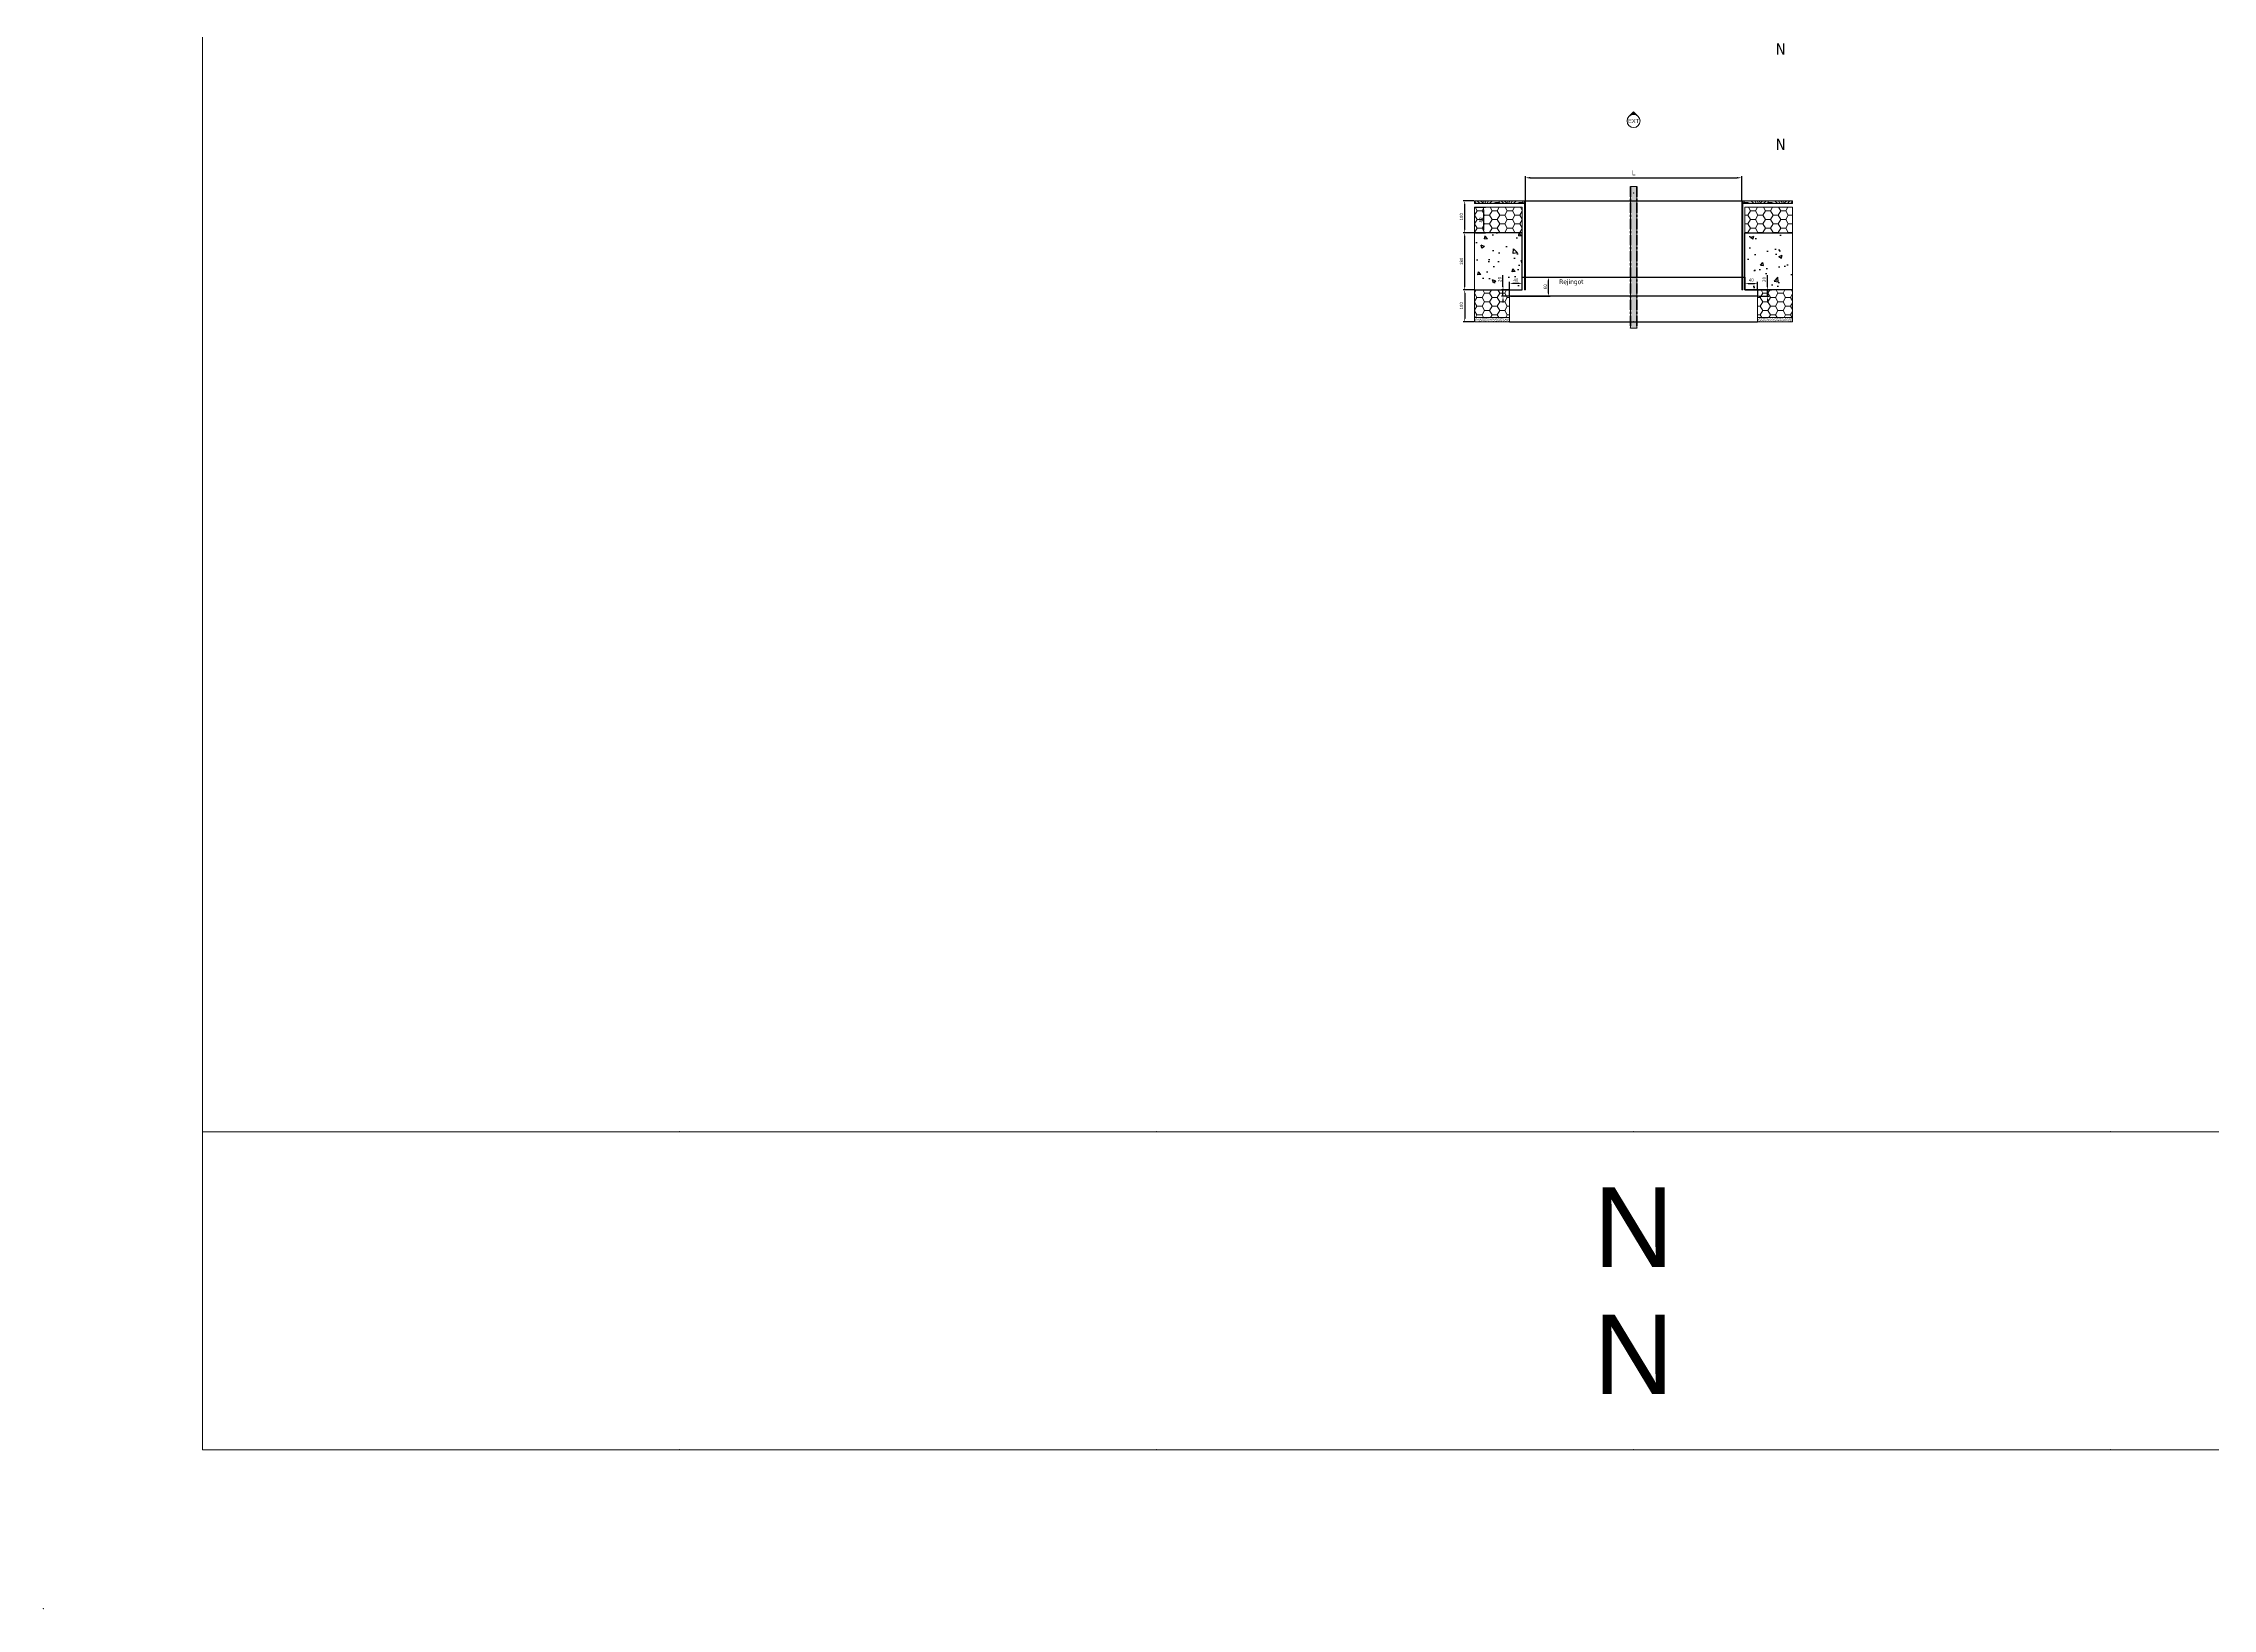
# Model space of a CAD drawing. Header units: millimetres. Extents: x -20000 to 230000, y -17405 to 24510.
# Drawn here: x 130000 to 136821, y 0 to 4924 of the extents above; entities that cross this region are included whole.
import ezdxf
from ezdxf.enums import TextEntityAlignment as Align

# ---------------------------------------------------------------- set-up
doc = ezdxf.new("R2010")
doc.units = ezdxf.units.MM
doc.header["$PDMODE"] = 35
doc.header["$PDSIZE"] = 0.5
doc.linetypes.add('AXES', pattern=[50.800000000000004, 31.75, -6.35, 6.35, -6.35])
doc.layers.get('0').update_dxf_attribs({"lineweight": 13})
doc.layers.get('Defpoints').update_dxf_attribs({"true_color": 0xc2a584})
for name, color, linetype, lineweight in [('0 - 1 (validé)', 3, 'Continuous', 13), ('1 - Aluminium', 150, 'Continuous', 13), ('1 - Axe', 1, 'AXES', 0), ('1 - BETON', 251, 'Continuous', 25), ('1 - Bois', 44, 'Continuous', 13), ('1 - Cotation', 32, 'Continuous', 13), ('1 - Isolant', 132, 'Continuous', 13), ('1 - Platre', 252, 'Continuous', 13), ('1 - Texte', 7, 'Continuous', 13)]:
    doc.layers.add(name, color=color, linetype=linetype, lineweight=lineweight)
for name, color, linetype, lineweight, plot in [('0 - Invisible', 43, 'Continuous', 0, False), ('0 - Trame', 1, 'Continuous', 0, False), ('Non visible', 163, 'Continuous', 25, False)]:
    doc.layers.add(name, color=color, linetype=linetype, lineweight=lineweight, plot=plot)
doc.layers.add('1 - Cache', color=7, linetype='Continuous', lineweight=0, true_color=0xffffff)
doc.styles.get("Standard").update_dxf_attribs({"font": 'ARIALUNI.TTF'})
doc.styles.add('Texte Poralu', font='tahomabd.ttf')
doc.dimstyles.new('100 - 1000', dxfattribs={"dimtxt": 15, "dimasz": 15, "dimexe": 5, "dimexo": 2.5, "dimgap": 8, "dimtad": 1, "dimdec": 1, "dimtxsty": 'Texte Poralu', "dimcen": 10, "dimazin": 0, "dimtfac": 1, "dimtdec": 1, "dimtmove": 0, "dimatfit": 3, "dimfxl": 1, "dimarcsym": 0})
doc.dimstyles.new('30 - 1000', dxfattribs={"dimtxt": 10, "dimasz": 10, "dimexe": 5, "dimexo": 2.5, "dimgap": 5, "dimtad": 1, "dimdec": 1, "dimtxsty": 'Texte Poralu', "dimcen": 5, "dimazin": 0, "dimtfac": 1, "dimtdec": 1, "dimtmove": 0, "dimatfit": 3, "dimfxl": 1, "dimarcsym": 0})

# ---------------------------------------------------------------- blocks, each defined once
blk = doc.blocks.new('Cadre Coupe_Elev')
for p in [(2000, 1500), (3500, 1500), (5000, 1500), (6500, 1500), (2000, 500), (3500, 500), (5000, 500), (6500, 500)]:
    blk.add_point(p)
at = {"layer": '0 - Trame'}
for points in [[(500, 500), (9500, 500), (9500, 9500), (500, 9500)], [(500, 1500), (9500, 1500), (9500, 500), (500, 500)]]:
    blk.add_lwpolyline(points, close=True, dxfattribs=at)
for p in [(0, 10000), (10000, 10000), (0, 0), (10000, 0)]:
    blk.add_point(p, dxfattribs=at)
at = {"layer": 'Defpoints'}
for p in [(4999.999999999971, 3733.496620553549), (5000, 1200), (5000, 1000), (5000, 800)]:
    blk.add_point(p, dxfattribs=at)
at = {"color": 7}
blk.add_attdef('REPERE_1', text='', height=300, dxfattribs=at).set_placement((1000, 9000), align=Align.MIDDLE_CENTER)
at = {"layer": '1 - Texte', "color": 7}
for tag, p in [('DEFINITION1', (5000, 1200)), ('DEFINITION2', (5000, 800))]:
    blk.add_attdef(tag, text='', height=250, dxfattribs=at).set_placement(p, align=Align.MIDDLE_CENTER)
at = {"layer": 'Non visible', "style": 'Texte Poralu'}
for p in [(5447.11721373623, 4905.799125232807), (5447.11721373623, 4605.799125232807)]:
    blk.add_attdef('REPERE_2', text='', height=35, dxfattribs=at).set_placement(p, align=Align.MIDDLE_LEFT)
blk = doc.blocks.new('*U841')
at = {"layer": '1 - Isolant'}
h = blk.add_hatch(dxfattribs=at)
h.set_pattern_fill('HONEY', color=256, scale=5, style=0)
h.set_pattern_definition([(0, (110.0000906813123, 79.99999999999812), (23.8125, 13.748153225), [15.875, -31.75]), (120, (110.0000906813123, 79.99999999999812), (-23.81249994797095, 13.74815331511695), [15.87499999999995, -31.7499999999999]), (59.99999999999999, (110.0000906813123, 79.99999999999812), (5.202904551637744e-08, 27.49630654011694), [-31.75, 15.875])])
h.paths.add_polyline_path([(-149.9999933903616, 0), (0, -9.094947017729282e-13), (-8.952838470577262e-13, 79.99999999999818), (-149.9999933903625, 79.99999999999906)])
at = {"layer": '0 - Invisible'}
blk.add_lwpolyline([(-149.9999933903625, 79.99999999999906), (-149.9999933903616, 0)], dxfattribs=at)
at = {"layer": '1 - Isolant'}
blk.add_lwpolyline([(-149.9999933903616, 0), (0, 0), (0, 0), (0, -9.094947017729282e-13), (-8.952838470577262e-13, 79.99999999999818), (-149.9999933903625, 79.99999999999906)], dxfattribs=at)
blk = doc.blocks.new('*U1439')
at = {"layer": '1 - Isolant'}
h = blk.add_hatch(dxfattribs=at)
h.set_pattern_fill('HONEY', color=256, scale=5)
h.set_pattern_definition([(0, (204.9998914205589, -1.4210854715202e-14), (23.8125, 13.748153225), [15.875, -31.75]), (120, (204.9998914205589, -1.4210854715202e-14), (-23.81249994797095, 13.74815331511695), [15.87499999999996, -31.74999999999992]), (59.99999999999999, (204.9998914205589, -1.4210854715202e-14), (5.202904551637744e-08, 27.49630654011694), [-31.75, 15.875])])
h.paths.add_polyline_path([(-149.9999999999709, -87.00000000000001), (-149.9999999999709, 0), (-40.00007220401311, 0), (-40.00007220401311, -87.00000000000001)])
at = {"layer": '1 - Platre'}
h = blk.add_hatch(dxfattribs=at)
h.set_pattern_fill('AR-SAND', color=256, scale=0.1)
h.set_pattern_definition([(37.50000000000001, (204.9998914205589, -1.4210854715202e-14), (-0.1600031295984046, 4.894132373293424), [0, -3.860800000000001, 0, -4.318000000000001, 0, -4.1275]), (7.499999999999999, (204.9998914205589, -1.4210854715202e-14), (4.495232831380027, 7.168251005683543), [0, -2.0828, 0, -3.4798, 0, -1.3335]), (327.5, (201.875691420559, -1.4210854715202e-14), (7.90992370241458, 0.01437184678545691), [0, -1.27, 0, -4.572, 0, -5.969]), (317.5, (201.875691420559, -1.4210854715202e-14), (7.635564524722972, 2.229293232572162), [0, -0.635, 0, -2.9972, 0, -3.429])])
h.paths.add_polyline_path([(-149.9999999999709, -100), (-149.9999999999709, -87.00000000000001), (-40.00007220401311, -87.00000000000001), (-40.00007220401311, -100)])
at = {"layer": '0 - Invisible'}
for points in [[(-149.9999999999709, -87.00000000000001), (-149.9999999999709, 0)], [(-149.9999999999709, -100), (-149.9999999999709, -87.00000000000001)]]:
    blk.add_lwpolyline(points, dxfattribs=at)
at = {"layer": '1 - Isolant'}
blk.add_lwpolyline([(-149.9999999999709, 0), (-40.00007220401311, 0), (-40.00007220401311, -87.00000000000001), (-149.9999999999709, -87.00000000000001)], dxfattribs=at)
at = {"layer": '1 - Platre'}
blk.add_lwpolyline([(-149.9999999999709, -87.00000000000001), (-40.00007220401311, -87.00000000000001), (-40.00007220401311, -100), (-149.9999999999709, -100)], dxfattribs=at)
blk = doc.blocks.new('*U1440')
at = {"layer": '1 - Isolant'}
h = blk.add_hatch(dxfattribs=at)
h.set_pattern_fill('HONEY', color=256, scale=5)
h.set_pattern_definition([(0, (79.99994836091537, -1.4210854715202e-14), (23.8125, 13.748153225), [15.875, -31.75]), (120, (79.99994836091537, -1.4210854715202e-14), (-23.81249994797095, 13.74815331511695), [15.87499999999996, -31.74999999999991]), (59.99999999999999, (79.99994836091537, -1.4210854715202e-14), (5.202904551637744e-08, 27.49630654011694), [-31.75, 15.875])])
h.paths.add_polyline_path([(150.0000385328185, -87.00000000000001), (150.0000385328185, 0), (39.99990982809688, 0), (39.99990982809688, -87.00000000000001)])
at = {"layer": '1 - Platre'}
h = blk.add_hatch(dxfattribs=at)
h.set_pattern_fill('AR-SAND', color=256, scale=0.1)
h.set_pattern_definition([(37.50000000000001, (79.99994836091537, -1.4210854715202e-14), (-0.1600031295984046, 4.894132373293424), [0, -3.860800000000001, 0, -4.318000000000001, 0, -4.1275]), (7.499999999999999, (79.99994836091537, -1.4210854715202e-14), (4.495232831380027, 7.168251005683543), [0, -2.0828, 0, -3.4798, 0, -1.3335]), (327.5, (76.87574836091537, -1.4210854715202e-14), (7.90992370241458, 0.01437184678545691), [0, -1.27, 0, -4.572, 0, -5.969]), (317.5, (76.87574836091537, -1.4210854715202e-14), (7.635564524722972, 2.229293232572162), [0, -0.635, 0, -2.9972, 0, -3.429])])
h.paths.add_polyline_path([(150.0000385328185, -100), (150.0000385328185, -87.00000000000001), (39.99990982809688, -87.00000000000001), (39.99990982809688, -100)])
at = {"layer": '0 - Invisible'}
for points in [[(150.0000385328185, -87.00000000000001), (150.0000385328185, 0)], [(150.0000385328185, -100), (150.0000385328185, -87.00000000000001)]]:
    blk.add_lwpolyline(points, dxfattribs=at)
at = {"layer": '1 - Isolant'}
blk.add_lwpolyline([(150.0000385328185, 0), (39.99990982809688, 0), (39.99990982809688, -87.00000000000001), (150.0000385328185, -87.00000000000001)], dxfattribs=at)
at = {"layer": '1 - Platre'}
blk.add_lwpolyline([(150.0000385328185, -87.00000000000001), (39.99990982809688, -87.00000000000001), (39.99990982809688, -100), (150.0000385328185, -100)], dxfattribs=at)
blk = doc.blocks.new('*U842')
at = {"layer": '1 - Isolant'}
h = blk.add_hatch(dxfattribs=at)
h.set_pattern_fill('HONEY', color=256, scale=5, style=0)
h.set_pattern_definition([(0, (110.0000906813141, 79.99999999999812), (23.8125, 13.748153225), [15.875, -31.75]), (120, (110.0000906813141, 79.99999999999812), (-23.81249994797095, 13.74815331511695), [15.87499999999995, -31.7499999999999]), (59.99999999999999, (110.0000906813141, 79.99999999999812), (5.202904551637744e-08, 27.49630654011694), [-31.75, 15.875])])
h.paths.add_polyline_path([(-149.9999933903616, 0), (1.818989403545856e-12, -9.094947017729282e-13), (9.237055564881302e-13, 79.99999999999818), (-149.9999933903625, 79.99999999999906)])
at = {"layer": '0 - Invisible'}
blk.add_lwpolyline([(-149.9999933903625, 79.99999999999906), (-149.9999933903616, 0)], dxfattribs=at)
at = {"layer": '1 - Isolant'}
blk.add_lwpolyline([(-149.9999933903616, 0), (0, 0), (0, 0), (1.818989403545856e-12, -9.094947017729282e-13), (9.237055564881302e-13, 79.99999999999818), (-149.9999933903625, 79.99999999999906)], dxfattribs=at)
blk = doc.blocks.new('*U189')
h = blk.add_hatch(color=256)
edge = h.paths.add_edge_path()
edge.add_line((-2.072522045462071e-13, 29.16815472393788), (-14.58407736196905, 14.58407736197051))
edge.add_arc((1.103117597267565e-11, -1.326938559031979e-11), 20.62500000001327, 90.00000000003098, 134.9999999999927, ccw=False)
edge.add_arc((-8.900435943814897e-12, -8.125056183416809e-12), 20.62500000000813, 45.00000000000222, 89.99999999997573, ccw=False)
edge.add_line((14.58407736196884, 14.58407736197071), (-2.060573933704291e-13, 29.16815472393788))
for p, q in [((0.00170546913411465, 29.16815472393787), (-14.58407736197124, 14.58407736196831)), ((14.58407736196884, 14.58407736197071), (0.00170546913411465, 29.16815472393787))]:
    blk.add_line(p, q)
blk.add_circle((0, 0), 20.625)
at = {"insert": (0, 0), "char_height": 12.5, "attachment_point": 5}
blk.add_mtext('EXT', dxfattribs=at)
blk = doc.blocks.new('*D1618')
at = {"layer": '1 - Cotation', "color": 0, "lineweight": -2, "transparency": 16777216}
for p, q in [((134660.0001191611, 4430.428411648889), (134660.0001191611, 4505.743385365207)), ((135339.9999502224, 4430.428411648878), (135339.9999502224, 4505.743385365207)), ((134675.0001191611, 4500.743385365207), (135324.9999502224, 4500.743385365207))]:
    blk.add_line(p, q, dxfattribs=at)
at = {"layer": '1 - Cotation', "color": 0, "transparency": 16777216}
for points in [[(134675.0001191611, 4503.243385365207), (134675.0001191611, 4498.243385365207), (134660.0001191611, 4500.743385365207)], [(135324.9999502224, 4503.243385365207), (135324.9999502224, 4498.243385365207), (135339.9999502224, 4500.743385365207)]]:
    blk.add_solid(points, dxfattribs=at)
at = {"layer": 'Defpoints', "color": 0, "transparency": 16777216}
for p in [(135339.9999502224, 4500.743385365207), (134660.0001191611, 4427.928411648889), (135339.9999502224, 4427.928411648878)]:
    blk.add_point(p, dxfattribs=at)
at = {"layer": '1 - Cotation', "color": 0, "transparency": 16777216, "insert": (135000.0000346917, 4516.243385365207), "char_height": 15, "attachment_point": 5, "style": 'Texte Poralu'}
blk.add_mtext('L', dxfattribs=at)
blk = doc.blocks.new('*U834')
at = {"layer": '1 - BETON'}
h = blk.add_hatch(dxfattribs=at)
h.set_pattern_fill('CONCRETE', color=256, scale=15, style=0, pattern_type=2)
h.set_pattern_definition([(49.99999999999999, (-49.99996146718152, -20.00000000000003), (107.589027390113, -9.412820247389266), [11.25, -123.75]), (355, (-49.99996146718152, -20.00000000000003), (-20.81270004195, 112.8288200550018), [9, -99]), (100.4514, (-41.03420946718152, -20.78440100000003), (86.77640725710323, 103.415931309143), [9.5610285, -105.1713168]), (46.18420000000002, (-49.99996146718152, 9.999999999999977), (160.0861572938467, -24.82785214935271), [16.87499999999996, -185.6249999999997]), (96.6356, (-36.65944971718152, 7.931003949999974), (140.1994058323055, 146.1176806350663), [14.3415432, -157.75695]), (351.1842, (-49.99996146718152, 9.999999999999977), (140.1992917700441, 146.1177901387987), [13.5, -148.5]), (21, (-34.99996146718152, 2.499999999999975), (89.53605781776925, -60.39283359980082), [11.25, -123.75]), (326.0000000000001, (-34.99996146718152, 2.499999999999975), (36.49729978823726, 108.772506757028), [9, -99]), (71.4514, (-27.53862651718151, -2.532740900000025), (126.0333942872235, 48.37957450649286), [9.5610285, -105.1713168]), (37.50000000000001, (-49.99996146718152, -20.00000000000003), (1.8239782975936, 49.93407807469672), [0, -97.8, 0, -100.5, 0, -99.375]), (7.499999999999999, (-49.99996146718152, -20.00000000000003), (39.46043061632229, 59.16175678235403), [0, -57.3, 0, -95.55, 0, -37.875]), (327.5, (-83.44996146718152, -20.00000000000003), (80.07336542586135, -3.383230760156963), [0, -37.5, 0, -117, 0, -155.25]), (317.5, (-98.44996146718152, -20.00000000000003), (87.47792540135794, 15.01574734984766), [0, -48.75, 0, -77.69999999999999, 0, -110.25])])
h.paths.add_polyline_path([(150.0000385328185, 179.9999999999999), (150.0000385328185, 0), (0, 0), (0, 180)])
at = {"layer": '0 - Invisible'}
blk.add_lwpolyline([(150.0000385328185, 179.9999999999999), (150.0000385328185, 0)], dxfattribs=at)
at = {"layer": '1 - BETON'}
blk.add_lwpolyline([(150.0000385328185, 0), (0, 0), (0, 180), (150.0000385328185, 179.9999999999999)], dxfattribs=at)
blk = doc.blocks.new('*U833')
at = {"layer": '1 - BETON'}
h = blk.add_hatch(dxfattribs=at)
h.set_pattern_fill('CONCRETE', color=256, scale=15, style=0, pattern_type=2)
h.set_pattern_definition([(49.99999999999999, (-50.00000000000003, -20.00000000000003), (107.589027390113, -9.412820247389266), [11.25, -123.75]), (355, (-50.00000000000003, -20.00000000000003), (-20.81270004195, 112.8288200550018), [9, -99]), (100.4514, (-41.03424800000003, -20.78440100000002), (86.77640725710323, 103.415931309143), [9.5610285, -105.1713168]), (46.18420000000002, (-50.00000000000003, 9.999999999999977), (160.0861572938467, -24.82785214935271), [16.87499999999996, -185.6249999999997]), (96.6356, (-36.65948825000003, 7.931003949999974), (140.1994058323055, 146.1176806350663), [14.3415432, -157.75695]), (351.1842, (-50.00000000000003, 9.999999999999977), (140.1992917700441, 146.1177901387987), [13.5, -148.5]), (21, (-35.00000000000003, 2.499999999999975), (89.53605781776925, -60.39283359980082), [11.25, -123.75]), (326.0000000000001, (-35.00000000000003, 2.499999999999975), (36.49729978823726, 108.772506757028), [9, -99]), (71.4514, (-27.53866505000002, -2.532740900000025), (126.0333942872235, 48.37957450649286), [9.5610285, -105.1713168]), (37.50000000000001, (-50.00000000000003, -20.00000000000003), (1.8239782975936, 49.93407807469672), [0, -97.8, 0, -100.5, 0, -99.375]), (7.499999999999999, (-50.00000000000003, -20.00000000000003), (39.46043061632229, 59.16175678235403), [0, -57.3, 0, -95.55, 0, -37.875]), (327.5, (-83.45000000000003, -20.00000000000003), (80.07336542586135, -3.383230760156963), [0, -37.5, 0, -117, 0, -155.25]), (317.5, (-98.45000000000003, -20.00000000000003), (87.47792540135794, 15.01574734984766), [0, -48.75, 0, -77.69999999999999, 0, -110.25])])
h.paths.add_polyline_path([(150, 179.9999999999999), (150, 0), (0, 0), (0, 180)])
at = {"layer": '0 - Invisible'}
blk.add_lwpolyline([(150, 179.9999999999999), (150, 0)], dxfattribs=at)
at = {"layer": '1 - BETON'}
blk.add_lwpolyline([(150, 0), (0, 0), (0, 180), (150, 179.9999999999999)], dxfattribs=at)
blk = doc.blocks.new('*D1619')
at = {"layer": 'Defpoints', "color": 0, "lineweight": -2, "transparency": 16777216}
for p, q in [((134497.5, 4327.928406744617), (134463.9794689515, 4327.928406744617)), ((134468.9794689515, 4157.928406744617), (134468.9794689515, 4317.928406744617)), ((134497.5, 4147.928406744617), (134463.9794689515, 4147.928406744617))]:
    blk.add_line(p, q, dxfattribs=at)
at = {"layer": 'Defpoints', "color": 0, "transparency": 16777216}
for p in [(134468.9794689515, 4327.928406744617), (134500, 4327.928406744617), (134500, 4147.928406744617)]:
    blk.add_point(p, dxfattribs=at)
for points in [[(134467.3128022848, 4317.928406744617), (134470.6461356181, 4317.928406744617), (134468.9794689515, 4327.928406744617)], [(134467.3128022848, 4157.928406744617), (134470.6461356181, 4157.928406744617), (134468.9794689515, 4147.928406744617)]]:
    blk.add_solid(points, dxfattribs=at)
at = {"layer": 'Defpoints', "color": 0, "transparency": 16777216, "insert": (134458.7511277829, 4237.928406744639), "char_height": 10, "attachment_point": 5, "rotation": 90, "style": 'Texte Poralu'}
blk.add_mtext('180', dxfattribs=at)
blk = doc.blocks.new('*D1620')
at = {"layer": '1 - Cotation', "color": 0, "lineweight": -2, "transparency": 16777216}
for p, q in [((134497.5, 4147.928406744617), (134463.9794689515, 4147.928406744617)), ((134468.9794689515, 4137.928406744617), (134468.9794689515, 4057.928406744617)), ((134497.5, 4047.928406744617), (134463.9794689515, 4047.928406744617))]:
    blk.add_line(p, q, dxfattribs=at)
at = {"layer": '1 - Cotation', "color": 0, "transparency": 16777216}
for points in [[(134467.3128022848, 4137.928406744617), (134470.6461356181, 4137.928406744617), (134468.9794689515, 4147.928406744617)], [(134467.3128022848, 4057.928406744617), (134470.6461356181, 4057.928406744617), (134468.9794689515, 4047.928406744617)]]:
    blk.add_solid(points, dxfattribs=at)
at = {"layer": 'Defpoints', "color": 0, "transparency": 16777216}
for p in [(134500, 4147.928406744617), (134468.9794689515, 4047.928406744617), (134500, 4047.928406744617)]:
    blk.add_point(p, dxfattribs=at)
at = {"layer": '1 - Cotation', "color": 0, "transparency": 16777216, "insert": (134458.7746334914, 4097.928406744639), "char_height": 10, "attachment_point": 5, "rotation": 90, "style": 'Texte Poralu'}
blk.add_mtext('100', dxfattribs=at)
blk = doc.blocks.new('*D1621')
at = {"layer": '1 - Cotation', "color": 0, "lineweight": -2, "transparency": 16777216}
for p, q in [((134652.499903728, 4187.928406744628), (134737.6217910649, 4187.928406744628)), ((134732.6217910649, 4137.928406744617), (134732.6217910649, 4177.928406744628)), ((134612.499927796, 4127.928406744617), (134737.6217910649, 4127.928406744617))]:
    blk.add_line(p, q, dxfattribs=at)
at = {"layer": '1 - Cotation', "color": 0, "transparency": 16777216}
for points in [[(134730.9551243983, 4177.928406744628), (134734.2884577316, 4177.928406744628), (134732.6217910649, 4187.928406744628)], [(134730.9551243983, 4137.928406744617), (134734.2884577316, 4137.928406744617), (134732.6217910649, 4127.928406744617)]]:
    blk.add_solid(points, dxfattribs=at)
at = {"layer": 'Defpoints', "color": 0, "transparency": 16777216}
for p in [(134649.999903728, 4187.928406744628), (134732.6217910649, 4187.928406744628), (134609.999927796, 4127.928406744617)]:
    blk.add_point(p, dxfattribs=at)
at = {"layer": '1 - Cotation', "color": 0, "transparency": 16777216, "insert": (134722.4169556049, 4157.928406744644), "char_height": 10, "attachment_point": 5, "rotation": 90, "style": 'Texte Poralu'}
blk.add_mtext('60', dxfattribs=at)
blk = doc.blocks.new('*D1622')
at = {"layer": 'Defpoints', "color": 0, "lineweight": -2, "transparency": 16777216}
for p, q in [((134497.4998473639, 4427.927998227089), (134463.9794689515, 4427.927998227089)), ((134468.9794689515, 4337.928406744617), (134468.9794689515, 4417.927998227089)), ((134497.5, 4327.928406744617), (134463.9794689515, 4327.928406744617))]:
    blk.add_line(p, q, dxfattribs=at)
at = {"layer": 'Defpoints', "color": 0, "transparency": 16777216}
for p in [(134468.9794689515, 4427.927998227089), (134499.9998473639, 4427.927998227089), (134500, 4327.928406744617)]:
    blk.add_point(p, dxfattribs=at)
for points in [[(134467.3128022848, 4417.927998227089), (134470.6461356181, 4417.927998227089), (134468.9794689515, 4427.927998227089)], [(134467.3128022848, 4337.928406744617), (134470.6461356181, 4337.928406744617), (134468.9794689515, 4327.928406744617)]]:
    blk.add_solid(points, dxfattribs=at)
at = {"layer": 'Defpoints', "color": 0, "transparency": 16777216, "insert": (134458.7746334914, 4377.928202485875), "char_height": 10, "attachment_point": 5, "rotation": 90, "style": 'Texte Poralu'}
blk.add_mtext('100', dxfattribs=at)
blk = doc.blocks.new('*U844')
at = {"layer": '1 - Aluminium'}
h = blk.add_hatch(dxfattribs=at)
h.set_pattern_fill('ANSI32,_I', color=256, scale=0.5, style=2)
h.set_pattern_definition([(45, (-67442.98265020993, -44957.63873603865), (-3.367596045400933, 3.367596045400933), []), (45, (-67440.73758520994, -44957.63873603865), (-3.367596045400933, 3.367596045400933), [])])
h.paths.add_polyline_path([(0, 0), (3, 0), (3, 280.0000049042504), (0, 280.0000049042504)])
at = {"layer": '1 - Cache'}
h = blk.add_hatch(color=256, dxfattribs=at)
h.dxf.hatch_style = 2
h.paths.add_polyline_path([(0, 0), (3, 0), (3, 280.0000049042504), (0, 280.0000049042504)])
at = {"layer": '1 - Aluminium'}
blk.add_lwpolyline([(0, 0), (3, 0), (3, 280.0000049042504), (0, 280.0000049042504)], close=True, dxfattribs=at)
blk = doc.blocks.new('*U843')
at = {"layer": '1 - Bois'}
h = blk.add_hatch(dxfattribs=at)
h.set_pattern_fill('352', color=256, scale=75, style=0, pattern_type=2)
h.set_pattern_definition([(0, (158.2501443578496, -17), (75, 75), [22.5, -52.5]), (0, (158.2501443578496, -13.25), (75, 75), [22.5, -52.5]), (0, (162.0001443578496, -5.75), (75, 75), [15, -60]), (0, (165.7501443578496, 1.75), (75, 75), [11.25, -63.75]), (0, (165.7501443578496, 9.25), (75, 75), [7.5, -67.5]), (0, (147.0001443578496, 16.75), (75, 75), [3.75, -18.75, 3.75, -48.75]), (0, (158.2501443578496, 20.5), (75, 75), [3.75, -30, 11.25, -30]), (0, (173.2501443578496, 24.25), (75, 75), [3.75, -3.75, 3.75, -63.75]), (0, (169.5001443578496, 28), (75, 75), [3.75, -71.25]), (0, (165.7501443578496, 35.5), (75, 75), [11.25, -63.75]), (0, (165.7501443578496, 43), (75, 75), [15, -60]), (0, (162.0001443578496, 50.5), (75, 75), [18.75, -22.5, 3.75, -30]), (90, (132.0001443578496, 5.5), (-74.99999999999999, 75), [3.75, -7.5, 18.75, -45]), (90, (135.7501443578496, 13), (-74.99999999999999, 75), [3.75, -3.75, 11.25, -56.25]), (90, (139.5001443578496, 43), (-74.99999999999999, 75), [7.5, -67.5]), (90, (143.2501443578496, 13), (-74.99999999999999, 75), [15, -22.5, 3.75, -33.75]), (90, (147.0001443578496, 54.25), (-74.99999999999999, 75), [3.75, -71.25]), (90, (150.7501443578496, 16.75), (-74.99999999999999, 75), [11.25, -63.75]), (90, (158.2501443578496, 20.5), (-74.99999999999999, 75), [7.5, -67.5]), (90, (165.7501443578496, 20.5), (-74.99999999999999, 75), [3.75, -11.25, 11.25, -48.75]), (90, (169.5001443578496, 24.25), (-74.99999999999999, 75), [3.75, -71.25]), (90, (173.2501443578496, 9.25), (-74.99999999999999, 75), [10.5, -64.5]), (90, (177.0001443578496, -5.75), (-74.99999999999999, 75), [7.5, -67.5]), (90, (184.5001443578496, 24.25), (-74.99999999999999, 75), [3.75, -71.25]), (90, (192.0001443578496, 20.5), (-74.99999999999999, 75), [11.25, -63.75]), (90, (199.5001443578496, 20.5), (-74.99999999999999, 75), [11.25, -63.75]), (45, (188.2501443578496, -9.5), (8.326672684688674e-15, 75.00000000142686), [5.30325, -5.30325, 5.30325, -90.15626715]), (45, (173.2501443578496, 9.25), (8.326672684688674e-15, 75.00000000142686), [10.6065, -95.45951715]), (45, (143.2501443578496, 46.75), (8.326672684688674e-15, 75.00000000142686), [10.6065, -95.45951715]), (45, (158.2501443578496, 28), (8.326672684688674e-15, 75.00000000142686), [10.6065, -95.45951715]), (45, (162.0001443578496, 13), (8.326672684688674e-15, 75.00000000142686), [10.6065, -95.45951715]), (45, (184.5001443578496, -2), (8.326672684688674e-15, 75.00000000142686), [10.6065, -95.45951715]), (45, (177.0001443578496, 1.75), (8.326672684688674e-15, 75.00000000142686), [15.9099, -90.15611715]), (45, (154.5001443578496, 35.5), (8.326672684688674e-15, 75.00000000142686), [5.30325, -100.76276715]), (45, (150.7501443578496, 43), (8.326672684688674e-15, 75.00000000142686), [5.30325, -100.76276715]), (45, (180.7501443578496, 43), (8.326672684688674e-15, 75.00000000142686), [5.30325, -100.76276715]), (45, (150.7501443578496, 5.5), (8.326672684688674e-15, 75.00000000142686), [5.30325, -100.76276715]), (45, (192.0001443578496, 31.75), (8.326672684688674e-15, 75.00000000142686), [5.30325, -100.76276715]), (45, (165.7501443578496, 24.25), (8.326672684688674e-15, 75.00000000142686), [5.30325, -100.76276715]), (45, (173.2501443578496, 31.75), (8.326672684688674e-15, 75.00000000142686), [5.30325, -100.76276715]), (135, (169.5001443578496, 16.75), (-75.00000000142686, 8.326672684688674e-15), [5.30325, -5.30325, 15.9099, -79.54961714999999]), (135, (180.7501443578496, 16.75), (-75.00000000142686, 8.326672684688674e-15), [5.30325, -100.76276715]), (135, (180.7501443578496, -9.5), (-75.00000000142686, 8.326672684688674e-15), [5.30325, -100.76276715]), (135, (165.7501443578496, 9.25), (-75.00000000142686, 8.326672684688674e-15), [5.30325, -100.76276715]), (135, (177.0001443578496, 24.25), (-75.00000000142686, 8.326672684688674e-15), [5.30325, -100.76276715]), (135, (158.2501443578496, 5.5), (-75.00000000142686, 8.326672684688674e-15), [5.30325, -100.76276715]), (135, (188.2501443578496, 5.5), (-75.00000000142686, 8.326672684688674e-15), [5.30325, -100.76276715]), (135, (135.7501443578496, -17), (-75.00000000142686, 8.326672684688674e-15), [5.30325, -100.76276715]), (135, (139.5001443578496, -13.25), (-75.00000000142686, 8.326672684688674e-15), [10.6065, -95.45951715]), (135, (143.2501443578496, -9.5), (-75.00000000142686, 8.326672684688674e-15), [10.6065, -95.45951715]), (135, (150.7501443578496, -9.5), (-75.00000000142686, 8.326672684688674e-15), [10.6065, -95.45951715]), (135, (154.5001443578496, -2), (-75.00000000142686, 8.326672684688674e-15), [10.6065, -95.45951715]), (135, (184.5001443578496, 28), (-75.00000000142686, 8.326672684688674e-15), [10.6065, -95.45951715]), (135, (199.5001443578496, -9.5), (-75.00000000142686, 8.326672684688674e-15), [10.6065, -95.45951715]), (135, (203.2501443578496, 50.5), (-75.00000000142686, 8.326672684688674e-15), [10.6065, -95.45951715]), (135, (203.2501443578496, 43), (-75.00000000142686, 8.326672684688674e-15), [10.6065, -95.45951715]), (135, (195.7501443578496, 39.25), (-75.00000000142686, 8.326672684688674e-15), [10.6065, -95.45951715]), (135, (143.2501443578496, 39.25), (-75.00000000142686, 8.326672684688674e-15), [15.9099, -90.15611715]), (135, (192.0001443578496, 31.75), (-75.00000000142686, 8.326672684688674e-15), [15.9099, -90.15611715]), (26.56505119999999, (150.7501443578496, 54.25), (75.00000000000706, 3.000483611570459e-08), [8.385, -159.320098275]), (26.56505119999999, (150.7501443578496, 16.75), (75.00000000000706, 3.000483611570459e-08), [8.385, -159.320098275]), (26.56505119999999, (158.2501443578496, 39.25), (75.00000000000706, 3.000483611570459e-08), [8.385, -159.320098275]), (26.56505119999999, (180.7501443578496, -13.25), (75.00000000000706, 3.000483611570459e-08), [8.385, -159.320098275]), (26.56505119999999, (177.0001443578496, -5.75), (75.00000000000706, 3.000483611570459e-08), [8.385, -159.320098275]), (26.56505119999999, (154.5001443578496, 9.25), (75.00000000000706, 3.000483611570459e-08), [8.385, -159.320098275]), (26.56505119999999, (154.5001443578496, 46.75), (75.00000000000706, 3.000483611570459e-08), [8.385, -159.320098275]), (26.56505119999999, (177.0001443578496, 24.25), (75.00000000000706, 3.000483611570459e-08), [16.77, -150.935098275]), (63.43494882, (177.0001443578496, 35.5), (3.824898731075166e-09, 75.00000000000705), [8.384999999999982, -159.3200982749997]), (63.43494882, (188.2501443578496, 13), (3.824898731075166e-09, 75.00000000000705), [8.384999999999982, -159.3200982749997]), (63.43494882, (150.7501443578496, 28), (3.824898731075166e-09, 75.00000000000705), [8.384999999999982, -159.3200982749997]), (63.43494882, (135.7501443578496, 31.75), (3.824898731075166e-09, 75.00000000000705), [8.384999999999982, -159.3200982749997]), (63.43494882, (180.7501443578496, 16.75), (3.824898731075166e-09, 75.00000000000705), [8.384999999999982, -159.3200982749997]), (63.43494882, (173.2501443578496, 16.75), (3.824898731075166e-09, 75.00000000000705), [8.384999999999982, -159.3200982749997]), (63.43494882, (143.2501443578496, 28), (3.824898731075166e-09, 75.00000000000705), [16.76999999999996, -150.9350982749997]), (63.43494882, (199.5001443578496, 1.75), (3.824898731075166e-09, 75.00000000000705), [16.76999999999996, -150.9350982749997]), (63.43494882, (192.0001443578496, 5.5), (3.824898731075166e-09, 75.00000000000705), [16.76999999999996, -150.9350982749997]), (116.5650512, (132.0001443578496, -5.75), (-3.000486109572265e-08, 75.00000000000705), [8.384999999999982, -159.3200982749997]), (116.5650512, (132.0001443578496, 35.5), (-3.000486109572265e-08, 75.00000000000705), [8.384999999999982, -159.3200982749997]), (116.5650512, (147.0001443578496, -17), (-3.000486109572265e-08, 75.00000000000705), [8.384999999999982, -159.3200982749997]), (116.5650512, (139.5001443578496, 50.5), (-3.000486109572265e-08, 75.00000000000705), [8.384999999999982, -159.3200982749997]), (116.5650512, (147.0001443578496, 5.5), (-3.000486109572265e-08, 75.00000000000705), [8.384999999999982, -159.3200982749997]), (116.5650512, (162.0001443578496, 13), (-3.000486109572265e-08, 75.00000000000705), [8.384999999999982, -159.3200982749997]), (116.5650512, (169.5001443578496, 28), (-3.000486109572265e-08, 75.00000000000705), [8.384999999999982, -159.3200982749997]), (116.5650512, (135.7501443578496, -2), (2.408598827469133e-05, 75.00001205800363), [8.384999999999982, -159.3200982749997]), (116.5650512, (154.5001443578496, 9.25), (-3.000486109572265e-08, 75.00000000000705), [8.384999999999982, -159.3200982749997]), (116.5650512, (177.0001443578496, 1.75), (-3.000486109572265e-08, 75.00000000000705), [8.384999999999982, -159.3200982749997]), (116.5650512, (184.5001443578496, 9.25), (-3.000486109572265e-08, 75.00000000000705), [8.384999999999982, -159.3200982749997]), (116.5650512, (199.5001443578496, 31.75), (-3.000486109572265e-08, 75.00000000000705), [8.384999999999982, -159.3200982749997]), (116.5650512, (143.2501443578496, 54.25), (-3.000486109572265e-08, 75.00000000000705), [8.384999999999982, -159.3200982749997]), (116.5650512, (132.0001443578496, 50.5), (-3.000486109572265e-08, 75.00000000000705), [16.76999999999996, -150.9350982749997]), (116.5650512, (143.2501443578496, -2), (-3.000486109572265e-08, 75.00000000000705), [16.76999999999996, -150.9350982749997]), (153.43494882, (132.0001443578496, -13.25), (-75.00000000000705, 3.82492371109322e-09), [8.385, -159.320098275]), (153.43494882, (195.7501443578496, -17), (-75.00000000000705, 3.82492371109322e-09), [8.385, -159.320098275]), (153.43494882, (192.0001443578496, 20.5), (-75.00000000000705, 3.82492371109322e-09), [8.385, -159.320098275]), (153.43494882, (162.0001443578496, -5.75), (-75.00000000000705, 3.82492371109322e-09), [8.385, -159.320098275]), (153.43494882, (158.2501443578496, -13.25), (-75.00000000000705, 3.82492371109322e-09), [8.385, -159.320098275]), (153.43494882, (165.7501443578496, 1.75), (-75.00000000000705, 3.82492371109322e-09), [8.385, -159.320098275]), (153.43494882, (188.2501443578496, 46.75), (-75.00000000000705, 3.82492371109322e-09), [8.385, -159.320098275]), (153.43494882, (195.7501443578496, 50.5), (-75.00000000000705, 3.82492371109322e-09), [16.77, -150.935098275])])
h.paths.add_polyline_path([(0, 0), (157.0001443578496, 0), (157.0001443578496, 8), (0, 8)])
at = {"layer": '1 - Cache'}
h = blk.add_hatch(color=256, dxfattribs=at)
h.dxf.hatch_style = 2
h.paths.add_polyline_path([(0, 0), (157.0001443578496, 0), (157.0001443578496, 8), (0, 8)])
at = {"layer": '1 - Bois'}
blk.add_lwpolyline([(0, 0), (157.0001443578496, 0), (157.0001443578496, 8), (0, 8)], close=True, dxfattribs=at)
blk = doc.blocks.new('*D1623')
at = {"layer": 'Defpoints', "color": 0, "lineweight": -2, "transparency": 16777216}
for p, q in [((134502.4999748033, 4407.928301655001), (134534.0047914788, 4407.928301655001)), ((134529.0047914788, 4337.928301655019), (134529.0047914788, 4397.928301655001)), ((134502.5000308511, 4327.928301655019), (134534.0047914788, 4327.928301655019))]:
    blk.add_line(p, q, dxfattribs=at)
at = {"layer": 'Defpoints', "color": 0, "transparency": 16777216}
for p in [(134499.9999748033, 4407.928301655001), (134529.0047914788, 4407.928301655001), (134500.0000308511, 4327.928301655019)]:
    blk.add_point(p, dxfattribs=at)
for points in [[(134527.3381248121, 4397.928301655001), (134530.6714581455, 4397.928301655001), (134529.0047914788, 4407.928301655001)], [(134527.3381248121, 4337.928301655019), (134530.6714581455, 4337.928301655019), (134529.0047914788, 4327.928301655019)]]:
    blk.add_solid(points, dxfattribs=at)
at = {"layer": 'Defpoints', "color": 0, "transparency": 16777216, "insert": (134518.7764503102, 4367.928301655032), "char_height": 10, "attachment_point": 5, "rotation": 90, "style": 'Texte Poralu'}
blk.add_mtext('80', dxfattribs=at)
blk = doc.blocks.new('*D1624')
at = {"layer": '1 - Cotation', "color": 0, "lineweight": -2, "transparency": 16777216}
for p, q in [((134610, 4150.428406744617), (134610, 4173.551336453995)), ((134640, 4168.551336453995), (134620, 4168.551336453995)), ((134650, 4150.428406744617), (134650, 4173.551336453995))]:
    blk.add_line(p, q, dxfattribs=at)
at = {"layer": '1 - Cotation', "color": 0, "transparency": 16777216}
for points in [[(134620, 4170.218003120662), (134620, 4166.884669787328), (134610, 4168.551336453995)], [(134640, 4170.218003120662), (134640, 4166.884669787328), (134650, 4168.551336453995)]]:
    blk.add_solid(points, dxfattribs=at)
at = {"layer": 'Defpoints', "color": 0, "transparency": 16777216}
for p in [(134610, 4168.551336453995), (134610, 4147.928406744617), (134650, 4147.928406744617)]:
    blk.add_point(p, dxfattribs=at)
at = {"layer": '1 - Cotation', "color": 0, "transparency": 16777216, "insert": (134630, 4178.756171914035), "char_height": 10, "attachment_point": 5, "style": 'Texte Poralu'}
blk.add_mtext('40', dxfattribs=at)
blk = doc.blocks.new('*D1625')
at = {"layer": '1 - Cotation', "color": 0, "lineweight": -2, "transparency": 16777216}
for p, q in [((135350, 4150.428406744617), (135350, 4173.551336453995)), ((135360, 4168.551336453995), (135380.0000901719, 4168.551336453995)), ((135390.0000901719, 4150.428406744617), (135390.0000901719, 4173.551336453995))]:
    blk.add_line(p, q, dxfattribs=at)
at = {"layer": '1 - Cotation', "color": 0, "transparency": 16777216}
for points in [[(135360, 4170.218003120662), (135360, 4166.884669787328), (135350, 4168.551336453995)], [(135380.0000901719, 4170.218003120662), (135380.0000901719, 4166.884669787328), (135390.0000901719, 4168.551336453995)]]:
    blk.add_solid(points, dxfattribs=at)
at = {"layer": 'Defpoints', "color": 0, "transparency": 16777216}
for p in [(135390.0000901719, 4168.551336453995), (135350, 4147.928406744617), (135390.0000901719, 4147.928406744617)]:
    blk.add_point(p, dxfattribs=at)
at = {"layer": '1 - Cotation', "color": 0, "transparency": 16777216, "insert": (135370.000045086, 4178.756171914035), "char_height": 10, "attachment_point": 5, "style": 'Texte Poralu'}
blk.add_mtext('40', dxfattribs=at)
blk = doc.blocks.new('*U1394')
at = {"layer": '1 - Cache'}
blk.add_hatch(color=256, dxfattribs=at).paths.add_polyline_path([(-10.00098641521721, 19.99950676198393), (-9.97903840574168, -425.0004980936185), (10.02096156993235, -424.9995116662382), (9.999013560456817, 20.00049318936413)])
at = {"layer": '0 - Invisible'}
blk.add_lwpolyline([(-10.00098641521721, 19.99950676198393), (-9.97903840574168, -425.0004980936185), (10.02096156993235, -424.9995116662382), (9.999013560456817, 20.00049318936413)], close=True, dxfattribs=at)
for p in [(0, 0), (0.01997515471514388, -405.0000049042542)]:
    blk.add_point(p, dxfattribs=at)
at = {"layer": '1 - Axe', "lineweight": 50}
for p, q in [((-10.00098641521721, 19.99950676198393), (-9.97903840574168, -425.0004980936185)), ((9.999013560456817, 20.00049318936413), (10.02096156993235, -424.9995116662382))]:
    blk.add_line(p, q, dxfattribs=at)
blk = doc.blocks.new('*D1627')
at = {"layer": '1 - Cotation', "color": 0, "lineweight": -2, "transparency": 16777216}
for p, q in [((134589.4071106761, 4157.928406744617), (134589.4071106761, 4193.90557262776)), ((134607.5, 4147.928406744617), (134584.4071106761, 4147.928406744617)), ((134607.499927796, 4127.928406744617), (134584.4071106761, 4127.928406744617)), ((134589.4071106761, 4127.928406744617), (134589.4071106761, 4147.928406744617)), ((134589.4071106761, 4117.928406744617), (134589.4071106761, 4107.928406744617))]:
    blk.add_line(p, q, dxfattribs=at)
at = {"layer": '1 - Cotation', "color": 0, "transparency": 16777216}
for points in [[(134587.7404440095, 4157.928406744617), (134591.0737773428, 4157.928406744617), (134589.4071106761, 4147.928406744617)], [(134587.7404440095, 4117.928406744617), (134591.0737773428, 4117.928406744617), (134589.4071106761, 4127.928406744617)]]:
    blk.add_solid(points, dxfattribs=at)
at = {"layer": 'Defpoints', "color": 0, "transparency": 16777216}
for p in [(134589.4071106761, 4147.928406744617), (134609.999927796, 4127.928406744617), (134610, 4147.928406744617)]:
    blk.add_point(p, dxfattribs=at)
at = {"layer": '1 - Cotation', "color": 0, "transparency": 16777216, "insert": (134579.2022752161, 4180.91698968621), "char_height": 10, "attachment_point": 5, "rotation": 90, "style": 'Texte Poralu'}
blk.add_mtext('20', dxfattribs=at)
blk = doc.blocks.new('*D1628')
at = {"layer": '1 - Cotation', "color": 0, "lineweight": -2, "transparency": 16777216}
for p, q in [((135420.7138137908, 4157.928406744617), (135420.7138137908, 4193.90557262776)), ((135392.4999098281, 4127.928406744621), (135425.7138137908, 4127.928406744621)), ((135392.5000901719, 4147.928406744617), (135425.7138137908, 4147.928406744617)), ((135420.7138137908, 4127.928406744621), (135420.7138137908, 4147.928406744617)), ((135420.7138137908, 4117.928406744621), (135420.7138137908, 4107.928406744621))]:
    blk.add_line(p, q, dxfattribs=at)
at = {"layer": '1 - Cotation', "color": 0, "transparency": 16777216}
for points in [[(135419.0471471241, 4157.928406744617), (135422.3804804574, 4157.928406744617), (135420.7138137908, 4147.928406744617)], [(135419.0471471241, 4117.928406744621), (135422.3804804574, 4117.928406744621), (135420.7138137908, 4127.928406744621)]]:
    blk.add_solid(points, dxfattribs=at)
at = {"layer": 'Defpoints', "color": 0, "transparency": 16777216}
for p in [(135389.9999098281, 4127.928406744621), (135390.0000901719, 4147.928406744617), (135420.7138137908, 4147.928406744617)]:
    blk.add_point(p, dxfattribs=at)
at = {"layer": '1 - Cotation', "color": 0, "transparency": 16777216, "insert": (135410.5089783307, 4180.91698968621), "char_height": 10, "attachment_point": 5, "rotation": 90, "style": 'Texte Poralu'}
blk.add_mtext('20', dxfattribs=at)

msp = doc.modelspace()

# ---------------------------------------------------------------- linework, layer by layer
at = {"layer": '1 - BETON'}
msp.add_line((134610.0398883314, 4047.928406744617), (135389.9999159282, 4047.928406744617), dxfattribs=at)
msp.add_lwpolyline([(134610, 4147.928406744617), (134650, 4147.928406744617), (134649.999903728, 4187.928406744628), (135349.9999502222, 4187.928406744628), (135350, 4147.928406744617), (135390.0000901719, 4147.928406744617), (135389.9999098281, 4127.928406744621), (134609.999927796, 4127.928406744617)], close=True, dxfattribs=at)
at = {"layer": 'Defpoints', "ltscale": 2}
msp.add_line((134660.0001191611, 4427.928411648889), (135339.9999502224, 4427.928411648878), dxfattribs=at)

# ---------------------------------------------------------------- block references
for name, p in [('*U189', (135000.0016774453, 4679.328465829611)), ('*U1394', (134999.9999269751, 4452.928411648871)), ('*U844', (135339.999950223, 4147.928406744628)), ('*U834', (135350, 4147.928406744617)), ('*U1439', (134650, 4147.928406744617)), ('*U1440', (135350, 4147.928406744617))]:
    msp.add_blockref(name, p)
at = {"xscale": -1}
for name, p, rotation in [('*U843', (134499.9998473639, 4427.927998227089), 180.0000749115409), ('*U844', (134660.0001191609, 4147.928406744639), 359.9999999999984), ('*U842', (135350.0000451424, 4327.928406744617), 359.9999598587287)]:
    msp.add_blockref(name, p, dxfattribs=dict(at, rotation=rotation))
for name, p, rotation in [('*U841', (134650.0000242414, 4327.928406744617), 4.014127135292442e-05), ('*U843', (135500.0000945805, 4427.928301655), 179.9999598587278)]:
    msp.add_blockref(name, p, dxfattribs=dict(rotation=rotation))
msp.add_blockref('*U833', (134650, 4147.928406744617), dxfattribs=at)
at = {"layer": '0 - 1 (validé)'}
for p in [(120000, 0), (120000, -10000), (130000, -10000)]:
    msp.add_blockref('Cadre Coupe_Elev', p, dxfattribs=at)
ref = msp.add_blockref('Cadre Coupe_Elev', (130000, 0), dxfattribs=at)
ref.add_attrib('REPERE_2', 'N', dxfattribs={"layer": 'Non visible', "height": 35, "style": 'Texte Poralu'}).set_placement((135447.1172137362, 4905.799125232807), align=Align.MIDDLE_LEFT)
ref.add_attrib('REPERE_2', 'N', dxfattribs={"layer": 'Non visible', "height": 35, "style": 'Texte Poralu'}).set_placement((135447.1172137362, 4605.799125232807), align=Align.MIDDLE_LEFT)
ref.add_attrib('DEFINITION1', 'N', dxfattribs={"layer": '1 - Texte', "color": 7, "height": 250}).set_placement((135000, 1200), align=Align.MIDDLE_CENTER)
ref.add_attrib('DEFINITION2', 'N', dxfattribs={"layer": '1 - Texte', "color": 7, "height": 250}).set_placement((135000, 800), align=Align.MIDDLE_CENTER)

# ---------------------------------------------------------------- texts
at = {"layer": '1 - Texte', "insert": (134766.1402294596, 4181.175707928429), "char_height": 15, "attachment_point": 1, "style": 'Texte Poralu'}
msp.add_mtext_dynamic_manual_height_columns('Rejingot', width=98.00237297415151, gutter_width=300, heights=[0], dxfattribs=at)

# ---------------------------------------------------------------- dimensions: what is measured, and where the dimension line sits
at = {"layer": '1 - Cotation'}
dim = msp.add_linear_dim(base=(135339.9999502224, 4500.743385365207), p1=(134660.0001191611, 4427.928411648889), p2=(135339.9999502224, 4427.928411648878), text='L', dimstyle='100 - 1000', dxfattribs=at)
dim.commit()
dim.dimension.update_dxf_attribs({"geometry": '*D1618', "text_midpoint": (135000.0000346917, 4516.243385365207)})
for base, p1, p2, picture, middle in [((134589.4071106761, 4147.928406744617), (134609.999927796, 4127.928406744617), (134610, 4147.928406744617), '*D1627', (134579.2022752161, 4180.91698968621)), ((134732.6217910649, 4187.928406744628), (134609.999927796, 4127.928406744617), (134649.999903728, 4187.928406744628), '*D1621', (134722.4169556049, 4157.928406744644)), ((135420.7138137908, 4147.928406744617), (135389.9999098281, 4127.928406744621), (135390.0000901719, 4147.928406744617), '*D1628', (135410.5089783307, 4180.91698968621)), ((134468.9794689515, 4047.928406744617), (134500, 4147.928406744617), (134500, 4047.928406744617), '*D1620', (134458.7746334914, 4097.928406744639))]:
    dim = msp.add_linear_dim(base=base, p1=p1, p2=p2, angle=90, dimstyle='30 - 1000', dxfattribs=at)
    dim.commit()
    dim.dimension.update_dxf_attribs({"geometry": picture, "text_midpoint": middle})
for base, p1, p2, picture, middle in [((134610, 4168.551336453995), (134650, 4147.928406744617), (134610, 4147.928406744617), '*D1624', (134630, 4178.756171914035)), ((135390.0000901719, 4168.551336453995), (135350, 4147.928406744617), (135390.0000901719, 4147.928406744617), '*D1625', (135370.000045086, 4178.756171914035))]:
    dim = msp.add_linear_dim(base=base, p1=p1, p2=p2, dimstyle='30 - 1000', dxfattribs=at)
    dim.commit()
    dim.dimension.update_dxf_attribs({"geometry": picture, "text_midpoint": middle})
at = {"layer": 'Defpoints'}
for base, p1, p2, picture, middle in [((134468.9794689515, 4427.927998227089), (134500, 4327.928406744617), (134499.9998473639, 4427.927998227089), '*D1622', (134458.7746334914, 4377.928202485875)), ((134529.0047914788, 4407.928301655001), (134500.0000308511, 4327.928301655019), (134499.9999748033, 4407.928301655001), '*D1623', (134518.7764503102, 4367.928301655032)), ((134468.9794689515, 4327.928406744617), (134500, 4147.928406744617), (134500, 4327.928406744617), '*D1619', (134458.7511277829, 4237.928406744639))]:
    dim = msp.add_linear_dim(base=base, p1=p1, p2=p2, angle=90, dimstyle='30 - 1000', dxfattribs=at)
    dim.commit()
    dim.dimension.update_dxf_attribs({"geometry": picture, "text_midpoint": middle})

doc.saveas('drawing.dxf')
